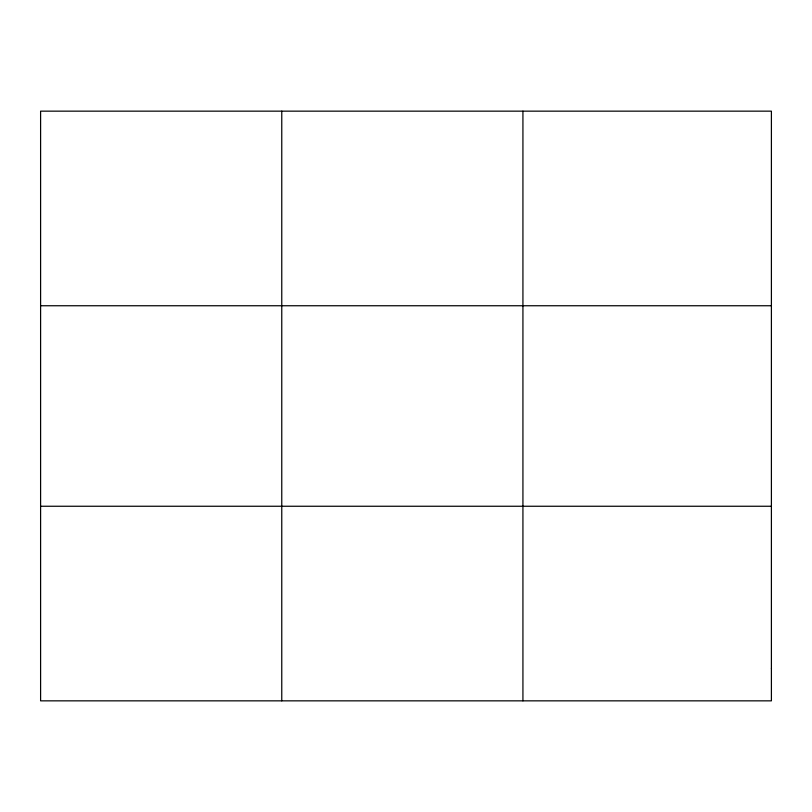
<?xml version="1.0" encoding="UTF-8"?>
<svg xmlns="http://www.w3.org/2000/svg" width="812" height="812" viewBox="0 0 812 812"><rect width="100%" height="100%" fill="white"/><g stroke="black" fill="none" stroke-linecap="round" stroke-linejoin="round"><path stroke-width="1.22" d="M281.764 111.153L281.764 700.847M522.928 111.153L522.928 700.847M40.6 305.748L771.4 305.748M40.6 506.252L771.4 506.252M771.4 668.418L771.4 700.847L40.6 700.847L40.6 111.153L771.4 111.153L771.4 668.418"/></g></svg>
